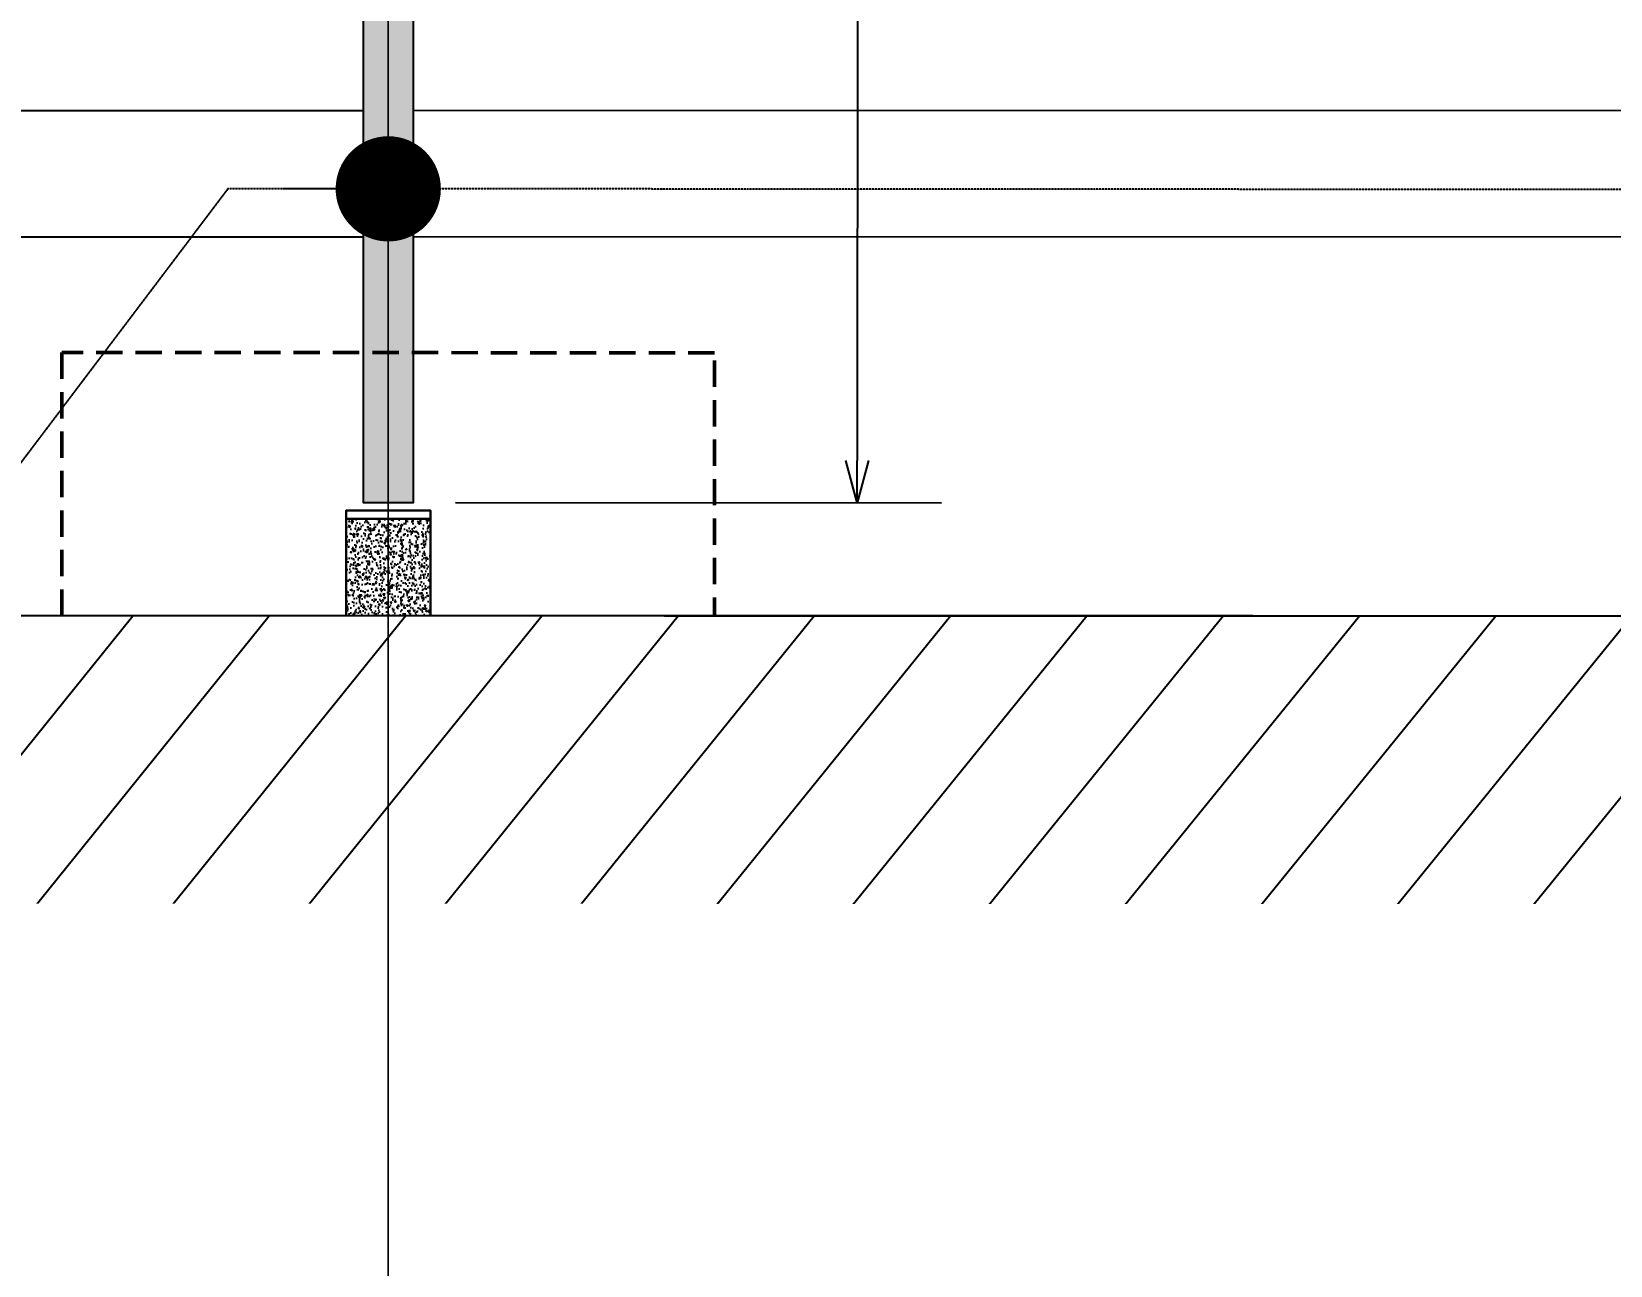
# Model space of a CAD drawing. Header units: centimetres. Extents: x -6122352 to 7132207, y -1694241 to 1947892.
# Drawn here: x 103974 to 107725, y -114537 to -111606 of the extents above; entities that cross this region are included whole.
import ezdxf
from ezdxf.xclip import XClip

# ---------------------------------------------------------------- set-up
doc = ezdxf.new("R2010")
doc.units = ezdxf.units.CM
doc.header["$MEASUREMENT"] = 0
doc.header["$XCLIPFRAME"] = 2
doc.header["$PDMODE"] = 66
doc.header["$PDSIZE"] = 100
doc.linetypes.add('DASHED2', pattern=[0.375, 0.25, -0.125])
for name, color, linetype, lineweight in [('23585-XR-AR-DAMAC PLOT LIMITS$0$1-Mid units', 41, 'Continuous', 5), ('@ Foundations', 4, 'DASHED2', 50), ('A-ANNO-TEXT', 3, 'Continuous', 25), ('XR-AR-MID-SETTING OUT FOR MASTER$0$23585-XR-AR-MID-GROUND FLOOR$0$$A-GLAZ-WNDO', 232, 'Continuous', 9), ('XR-AR-MID-SETTING OUT FOR MASTER$0$23585-XR-AR-MID-GROUND FLOOR$0$A-GLAZ-SILL', 8, 'Continuous', 5), ('XR-AR-MID-SETTING OUT FOR MASTER$0$23585-XR-AR-MID-GROUND FLOOR$0$A-GLAZ-WNDO', 232, 'Continuous', 9), ('XR-AR-MID-SETTING OUT FOR MASTER$0$23585-XR-AR-MID-GROUND FLOOR$0$A-WALL', 7, 'Continuous', 30), ('XR-AR-MID-SETTING OUT FOR MASTER$0$23585-XR-AR-MID-GROUND FLOOR$0$S-COLS', 51, 'Continuous', 40)]:
    doc.layers.add(name, color=color, linetype=linetype, lineweight=lineweight)
for name, color, linetype in [('@MI-REF LAYER', 7, 'Continuous'), ('@MI-TYPE-02', 6, 'Continuous'), ('A-GLASS HATCH', 7, 'Continuous'), ('B_TH_6', 7, 'Continuous'), ('XR-AR-MID-SETTING OUT FOR MASTER$0$23585-XR-AR-MID-GROUND FLOOR$0$A-Flor-Strs', 1, 'Continuous'), ('XR-AR-MID-SETTING OUT FOR MASTER$0$23585-XR-AR-MID-GROUND FLOOR$0$GS-HATCH-FLOOR TILE', 251, 'Continuous')]:
    doc.layers.add(name, color=color, linetype=linetype)
doc.styles.add('Schueco-BEMSTIL', font='isocpeur.ttf', dxfattribs={"width": 0.9})
doc.dimstyles.new('MI- JWC-TXT-2.5 MM', dxfattribs={"dimscale": 1.5, "dimtxt": 2.5, "dimasz": 1, "dimexe": 2, "dimexo": 1, "dimgap": 1, "dimtad": 1, "dimdec": 0, "dimdsep": 46, "dimtxsty": 'Schueco-BEMSTIL', "dimblk": 'OPEN30', "dimcen": 0, "dimdle": 2, "dimclrd": 140, "dimclre": 8, "dimclrt": 40, "dimadec": 0, "dimazin": 2, "dimtfac": 1, "dimtdec": 0, "dimtix": 1, "dimtmove": 2, "dimatfit": 3, "dimldrblk": 'OPEN', "dimfxl": 2, "dimlwd": -1, "dimlwe": -1, "dimarcsym": 0})

# ---------------------------------------------------------------- blocks, each defined once
blk = doc.blocks.new('23585-XR-AR-DAMAC PLOT LIMITS')
at = {"layer": '23585-XR-AR-DAMAC PLOT LIMITS$0$1-Mid units', "color": 251, "true_color": 0x636466}
for points in [[(496542.4874999998, 2768900.885299999), (496546.5409000004, 2768905.3091), (496564.2358999997, 2768889.0955), (496560.1825000001, 2768884.671700001)], [(496538.4338999996, 2768896.4615), (496542.4874999998, 2768900.885299999), (496560.1825000001, 2768884.671700001), (496556.1290999996, 2768880.2479)]]:
    blk.add_lwpolyline(points, close=True, dxfattribs=at)
blk = doc.blocks.new('A$Cf093b529')
at = {"layer": 'A-ANNO-TEXT'}
blk.add_blockref('23585-XR-AR-DAMAC PLOT LIMITS', (-495391.9901121984, -2768603.441896566), dxfattribs=at)
blk = doc.blocks.new('XR-AR-MID-SETTING OUT FOR MASTER$0$23585-XR-AR-MID-GROUND FLOOR$0$945-4P-1-101-GROUND FLOOR PLAN$0$XR-MIDDLE-GROUND FLOOR PLAN$0$A$C446944C1')
at = {"layer": 'XR-AR-MID-SETTING OUT FOR MASTER$0$23585-XR-AR-MID-GROUND FLOOR$0$A-GLAZ-SILL', "color": 252}
blk.add_line((-2.733431756496429e-07, -4.737777635455132e-05), (5.199999726377428, -4.737754352390766e-05), dxfattribs=at)
blk.add_lwpolyline([(2.208076124545187, -0.02284434624016285), (2.208076124545187, -0.1242443462833762), (2.093846930889413, -0.07354434626176953), (2.208076124545187, -0.02284434624016285)], dxfattribs=at)
at = {"layer": 'XR-AR-MID-SETTING OUT FOR MASTER$0$23585-XR-AR-MID-GROUND FLOOR$0$A-GLAZ-WNDO', "color": 252}
for p, q in [((5.199999726610258, 0.2499526219908148), (-2.735760062932968e-07, 0.2499526222236454)), ((-2.735760062932968e-07, 0.2499526222236454), (-2.733431756496429e-07, -4.737777635455132e-05)), ((0.04999972670339048, 0.0999526223167777), (0.04999972647055984, 0.2499526219908148)), ((1.284999726805836, 0.2499526222236454), (1.284999726805836, 0.09995262185111642)), ((1.334999726619571, 0.09995262208394706), (1.334999726619571, 0.2499526222236454)), ((-2.733431756496429e-07, 0.09995262208394706), (2.599999726517126, 0.09995262185111642))]:
    blk.add_line(p, q, dxfattribs=at)
blk.add_lwpolyline([(1.284999726805836, 0.1999526221770793), (0.04999972647055984, 0.1999526226427406)], dxfattribs=at)
for points in [[(1.224999726749957, 0.03995262226089835), (1.304999726824462, 0.03995262226089835), (1.304999726824462, 0.08995262207463384), (1.224999726517126, 0.08995262230746448)], [(2.51999972644262, 0.03995262226089835), (1.304999726824462, 0.03995262226089835), (1.304999726824462, 0.08995262207463384), (2.519999726675451, 0.08995262207463384)]]:
    blk.add_lwpolyline(points, close=True, dxfattribs=at)
blk = doc.blocks.new('XR-AR-MID-SETTING OUT FOR MASTER$0$23585-XR-AR-MID-GROUND FLOOR$0$A$C08698786')
at = {"layer": 'XR-AR-MID-SETTING OUT FOR MASTER$0$23585-XR-AR-MID-GROUND FLOOR$0$S-COLS', "color": 252, "lineweight": 30}
blk.add_lwpolyline([(5900, 19472.65428233147), (5899.999999761581, 18772.65428209305), (6100, 18772.65428209305), (6099.999999761581, 19472.65428209305)], close=True, dxfattribs=at)
blk = doc.blocks.new('XR-AR-MID-SETTING OUT FOR MASTER')
h = blk.add_hatch()
h.set_pattern_fill('AR-CONC', color=8, scale=0.2, angle=90)
h.set_pattern_definition([(140, (-1262400.083953284, -115249.5658790822), (3.187817107780619, 36.4369337992008), [3.81, -41.91]), (85.00000000000001, (-1262400.083953284, -115249.5658790822), (-38.21136904780703, -7.048684284993866), [3.048, -33.528116834]), (190.4514447, (-1262399.818302584, -115246.5294776823), (-35.02355038243902, 29.38824941807066), [3.23800176, -35.61804892]), (136.1842, (-1262410.243953284, -115249.5658790822), (8.408465586545434, 54.21580817842599), [5.714999999999996, -62.86499999999997]), (186.63555761, (-1262409.543253284, -115245.0478990822), (-49.48522491954431, 47.48082681030061), [4.857004628, -53.427121632]), (81.18415117, (-1262410.243953284, -115249.5658790822), (-49.48522491710654, 47.48082681299541), [4.571993414, -50.291946384]), (111, (-1262407.703953284, -115244.4858790822), (20.45303963741753, 30.3228782538265), [3.81, -41.91]), (56.00000000000004, (-1262407.703953284, -115244.4858790822), (-36.83759322446385, 12.36040566952942), [3.048, -33.528]), (161.451445, (-1262405.999533304, -115241.9589725622), (-16.38455377718105, 42.68328385574323), [3.23800176, -35.61798752]), (127.5, (-1262400.083953284, -115249.5658790822), (-16.91100777463062, 0.6177206501183644), [0, -33.1216, 0, -34.036, 0, -33.655]), (97.49999999999996, (-1262400.083953284, -115249.5658790822), (-20.0361149636239, 13.36393250206115), [0, -19.4056, 0, -32.3596, 0, -12.827]), (57.49999999999999, (-1262400.083953284, -115260.8942790822), (1.14574879853469, 27.11811903337428), [0, -12.69999999999999, 0, -39.62399999999997, 0, -52.57799999999997]), (47.5, (-1262400.083953284, -115265.9742790822), (-5.085298206666605, 29.62583627720361), [0, -16.51, 0, -26.3144, 0, -37.338])])
h.paths.add_polyline_path([(5999.999541923382, 19702.65428161621), (5900.000002175548, 19702.65428161621), (5900.000002175548, 19472.75295772805), (5999.999541923382, 19472.75295772805)])
h.paths.add_polyline_path([(6100.000002175548, 19702.65428161621), (5999.999541923382, 19702.65428161621), (5999.999541923382, 19472.75295772805), (6100.000002175548, 19472.75295772805)])
for points in [[(6100.000002175548, 19702.65428161621), (6100.000002175548, 19722.65428161621), (5900.000002175548, 19722.65428161621), (5900.000002175548, 19702.65428161621)], [(5900.000002175548, 19472.65428161621), (5900.000002175548, 19702.65428161621), (6100.000002175548, 19702.65428161621), (6100.000002175548, 19472.75295772808)]]:
    blk.add_lwpolyline(points)
at = {"layer": 'XR-AR-MID-SETTING OUT FOR MASTER$0$23585-XR-AR-MID-GROUND FLOOR$0$A-Flor-Strs', "color": 8}
for p, q in [((60.05534254956096, 20672.92354680672), (5940.045863168596, 20672.65234583314)), ((60.04151019822535, 20372.92400187173), (5940.031380742199, 20372.65280095958))]:
    blk.add_line(p, q, dxfattribs=at)
at = {"layer": 'XR-AR-MID-SETTING OUT FOR MASTER$0$23585-XR-AR-MID-GROUND FLOOR$0$A-WALL', "color": 8}
for points in [[(5899.999999791384, 19472.65428161621), (6099.999999731779, 19472.65428209305), (6100.001724034548, 5500.167464256287), (5900.001724511385, 5500.167624473572), (5900.00086197257, 14852.65960931778), (5500.076263397932, 14852.66031265259), (5500.0762629807, 14952.66031169891), (5900.000431150198, 14952.65961027145)], [(5600.000443965197, 19472.65428209305), (5899.999999791384, 19472.65428161621), (5899.999999850988, 19222.65428209305), (5600.000443309546, 19222.70159482956)]]:
    blk.add_lwpolyline(points, close=True, dxfattribs=at)
at = {"layer": 'XR-AR-MID-SETTING OUT FOR MASTER$0$23585-XR-AR-MID-GROUND FLOOR$0$$A-GLAZ-WNDO', "color": 8, "xscale": -1000, "yscale": 1000, "zscale": 1000}
blk.add_blockref('XR-AR-MID-SETTING OUT FOR MASTER$0$23585-XR-AR-MID-GROUND FLOOR$0$945-4P-1-101-GROUND FLOOR PLAN$0$XR-MIDDLE-GROUND FLOOR PLAN$0$A$C446944C1', (5600.000170022249, 19222.70166015625), dxfattribs=at)
at = {"layer": 'XR-AR-MID-SETTING OUT FOR MASTER$0$23585-XR-AR-MID-GROUND FLOOR$0$GS-HATCH-FLOOR TILE', "color": 8}
blk.add_blockref('XR-AR-MID-SETTING OUT FOR MASTER$0$23585-XR-AR-MID-GROUND FLOOR$0$A$C08698786', (-1.490116119384766e-07, 0), dxfattribs=at)
blk = doc.blocks.new('MID UNIT')
at = {"xscale": 0.001, "yscale": 0.001, "zscale": 0.001}
blk.add_blockref('XR-AR-MID-SETTING OUT FOR MASTER', (0, 0), dxfattribs=at)
blk = doc.blocks.new('TH_6')
at = {"xscale": -1}
blk.add_blockref('MID UNIT', (495826.3053798513, 2769163.996563952), dxfattribs=at)
blk.add_blockref('MID UNIT', (495814.3053798467, 2769163.996563952))
blk = doc.blocks.new('A$Ce2a03a74')
at = {"layer": 'B_TH_6', "xscale": 999.9914829579993, "yscale": 999.9914829579993, "zscale": 999.9914829579993}
blk.add_blockref('TH_6', (-495790404.5228079, -2769140733.343811), dxfattribs=at)
blk = doc.blocks.new('23585-XR-AR-MALDIVE-2$0$TH_6')
at = {"ltscale": 10, "xscale": 0.00100002623446598, "yscale": 0.00100002623446598, "zscale": 0.00100002623446598}
blk.add_blockref('A$Ce2a03a74', (495794.6272259735, 2769164.318430193), dxfattribs=at)
at = {"layer": '@ Foundations', "linetype": 'DASHED2', "ltscale": 0.25}
blk.add_lwpolyline([(495819.5303812214, 2769182.044500354), (495821.0803812214, 2769182.044500354), (495821.0803812214, 2769184.094500354), (495819.5303812214, 2769184.094500354)], close=True, dxfattribs=at)
blk = doc.blocks.new('_Dot')
at = {"color": 0, "linetype": 'ByBlock', "lineweight": -2}
blk.add_line((-0.5, 0), (-1, 0), dxfattribs=at)
at = {"color": 0, "linetype": 'ByBlock', "const_width": 0.5}
blk.add_lwpolyline([(-0.25, 0, 1), (0.25, 0, 1)], format="xyb", close=True, dxfattribs=at)
blk = doc.blocks.new('_Open30')
at = {"color": 0, "linetype": 'ByBlock', "lineweight": -2}
for p, q in [((-1, 0.26794919), (0, 0)), ((0, 0), (-1, -0.26794919)), ((0, 0), (-1, 0))]:
    blk.add_line(p, q, dxfattribs=at)
blk = doc.blocks.new('*D1504')
at = {"layer": '@MI-TYPE-02', "color": 8, "transparency": 16777216}
for p, q in [((370856.4853334316, -137904.0143834232), (372011.1913698144, -137904.3955460713)), ((370855.8272801559, -142091.1730694191), (372009.8092098953, -142091.5539930433))]:
    blk.add_line(p, q, dxfattribs=at)
at = {"layer": '@MI-TYPE-02', "color": 140, "transparency": 16777216}
blk.add_line((371811.158371216, -138004.3295216339), (371809.8422302862, -141991.4879795021), dxfattribs=at)
at = {"layer": 'Defpoints', "color": 0, "transparency": 16777216}
for p in [(370756.4853388797, -137903.9813739285), (370755.8272856041, -142091.1400599245), (371809.8092207916, -142091.487974054)]:
    blk.add_point(p, dxfattribs=at)
at = {"layer": '@MI-TYPE-02', "color": 140, "transparency": 16777216, "xscale": 100, "yscale": 100, "zscale": 100}
for p, rotation in [((371811.1913807106, -137904.329527082), 89.98108695238069), ((371809.8092207916, -142091.487974054), 269.9810869523807)]:
    blk.add_blockref('_Open30', p, dxfattribs=dict(at, rotation=rotation))
at = {"layer": '@MI-TYPE-02', "color": 40, "transparency": 16777216, "insert": (371585.5003130093, -139997.834479205), "char_height": 250, "attachment_point": 5, "rotation": 89.98108695238068, "style": 'Schueco-BEMSTIL'}
blk.add_mtext('4187', dxfattribs=at)
blk = doc.blocks.new('_Open')
at = {"color": 0, "linetype": 'ByBlock', "lineweight": -2}
for p, q in [((-1, 0.1666666666666667), (0, 0)), ((-1, -0.1666666666666667), (0, 0)), ((0, 0), (-1, 0))]:
    blk.add_line(p, q, dxfattribs=at)
blk = doc.blocks.new('G8-T2-PARTITION HALF')
at = {"layer": 'A-GLASS HATCH'}
h = blk.add_hatch(color=6, dxfattribs=at)
h.dxf.hatch_style = 1
h.paths.add_polyline_path([(17940.14915896219, -7.285432930657407), (17939.49110568652, -4194.444118926564), (18059.49110418139, -4194.463125736598), (18060.149157457, -7.304439740692033)])
at = {"layer": '@MI-TYPE-02', "color": 6}
blk.add_lwpolyline([(17940.14915896219, -7.285432930657407), (17939.49110568652, -4194.444118926564), (18059.49110418139, -4194.463125736598), (18060.149157457, -7.304439740692033)], close=True, dxfattribs=at)
at = {"layer": '@MI-TYPE-02'}
dim = blk.add_linear_dim(base=(19113.47303936898, -4194.811039866152), p1=(18060.149157457, -7.304439740692033), p2=(18059.49110418139, -4194.463125736598), angle=269.9810869523807, dimstyle='MI- JWC-TXT-2.5 MM', dxfattribs=at)
dim.commit()
dim.dimension.update_dxf_attribs({"geometry": '*D1504', "text_midpoint": (18889.16413158673, -2101.157545017224), "insert": (-352696.3361814226, 137896.6769341878)})

msp = doc.modelspace()

# ---------------------------------------------------------------- block references
at = {"layer": '@MI-REF LAYER'}
ref = msp.add_blockref('23585-XR-AR-MALDIVE-2$0$TH_6', (-496208326.7574779, -2769208174.627168), dxfattribs=dict(at, xscale=1000, yscale=1000, zscale=1000, rotation=359.9898026799146))
XClip(ref).set_block_clipping_path([(495793.21531099593, 2769187.936280817), (495793.2149762735, 2769163.9962983076), (495847.2527617854, 2769163.9963486344), (495847.25306829344, 2769187.9363225577), (495838.30045717536, 2769187.9363762513), (495832.3004524545, 2769187.9363386966), (495826.3004476223, 2769187.9363010433), (495820.3004380227, 2769187.936263551), (495814.3003051635, 2769187.9363737656), (495808.3002954731, 2769187.9363360275), (495805.15532025974, 2769187.9363550907), (495802.30044063367, 2769187.9364336496), (495796.00540770777, 2769187.93633469)])

# ---------------------------------------------------------------- next in the draw order: block references
at = {"layer": '@MI-REF LAYER', "extrusion": (-4.069442599539657e-12, -7.460187374667497e-09, 1), "xscale": -250.0000000000001, "yscale": 250.0000000000001, "zscale": 250.0000000000001, "rotation": 179.9692063035856}
msp.add_blockref('_Dot', (104821.3853163779, -111979.3841763615, 11.23110389593965), dxfattribs=at)

# ---------------------------------------------------------------- next in the draw order: wipeouts: each hides what was drawn before it
at = {"color": 10}
msp.add_wipeout([(80671.0927575344, -112688.69271909156), (80668.67595814409, -126962.21612512293), (128969.67574759165, -126970.54477108919), (128972.26076102929, -112697.21487519397), (122722.14929225625, -112696.02492797971), (122722.23043385785, -112996.63199927432), (86921.09498936325, -112990.26022920397), (86921.28313619774, -112689.63707372524), (80669.79353559675, -112688.67490678778)], dxfattribs=at).dxf.layer = '@MI-REF LAYER'

# ---------------------------------------------------------------- next in the draw order: hatches: boundary and pattern name
at = {"layer": '@MI-REF LAYER'}
h = msp.add_hatch(dxfattribs=at)
h.set_pattern_fill('ANSI31', color=256, scale=1999.999998458916, angle=6.722712845868625)
h.set_pattern_definition([(51.72271284586864, (-2376887221.962272, -1504247764.216332), (-196.2554993275065, 154.8669715833345), [])])
h.paths.add_polyline_path([(128968.3712634645, -126970.6408003233), (128972.2607769291, -112697.1211714615), (122722.1492945162, -112696.0087978897), (122722.2304337087, -112996.6320024482), (86921.34585734639, -112990.260273685), (86919.76512353543, -112689.8480402777), (80669.78827643479, -112688.7702202841), (80667.37725087762, -126962.3112122057)])

# ---------------------------------------------------------------- next in the draw order: linework, layer by layer
at = {"layer": '@MI-REF LAYER', "linetype": 'DASHED2', "extrusion": (-4.06944259954008e-12, -7.460187374667495e-09, 1), "elevation": 0.0008531372687343535}
msp.add_lwpolyline([(122821.3964745027, -111989.612694287), (104440.4679095258, -111979.1677197437), (103883.5254171841, -112715.836076127)], dxfattribs=at)

# ---------------------------------------------------------------- next in the draw order: block references
at = {"layer": '@MI-TYPE-02', "color": 0}
msp.add_blockref('G8-T2-PARTITION HALF', (86821.9860586006, -108530.1945502076), dxfattribs=at)

# ---------------------------------------------------------------- next in the draw order: wipeouts: each hides what was drawn before it
at = {"color": 6}
msp.add_wipeout([(101954.73691046184, -113677.14375897394), (109140.4605253744, -113678.59110901582), (109139.79551996796, -116980.1799585908), (101954.07190505016, -116978.73261066798)], dxfattribs=at).translate(0, 0, -20.73480818323026).dxf.layer = '@MI-REF LAYER'

# ---------------------------------------------------------------- next in the draw order: linework, layer by layer
at = {"layer": '@MI-REF LAYER', "const_width": 5.000000000000002}
msp.add_lwpolyline([(80668.68173478203, -126962.216126372), (128969.675747369, -126970.5457144896), (128972.26077738, -112697.1211705749), (122722.1492945162, -112696.0087978897), (122722.2304337087, -112996.6320024482), (86921.09498940881, -112990.2602293289), (86921.28313578384, -112689.6370739035), (80671.0927603392, -112688.6751344505)], close=True, dxfattribs=at)

# ---------------------------------------------------------------- next in the draw order: block references
at = {"layer": '@MI-REF LAYER', "xscale": 1000, "yscale": 1000, "zscale": 1000, "rotation": 312.4882903633292}
msp.add_blockref('A$Cf093b529', (-891608.7329339073, 539022.7201118186), dxfattribs=at)

doc.saveas('drawing.dxf')
